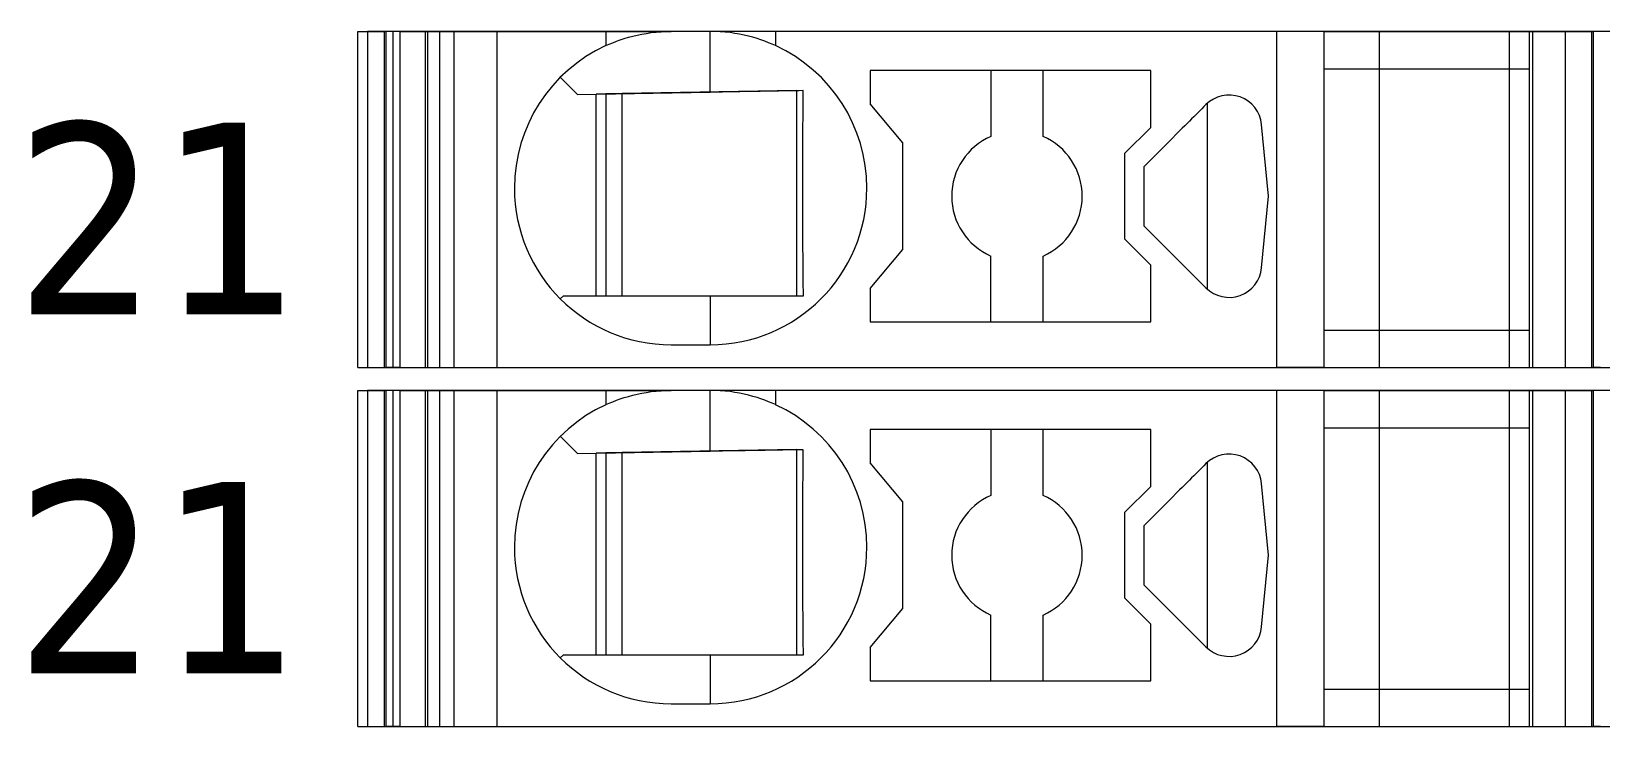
# Model space of a CAD drawing. Header units: millimetres. Extents: x 0 to 2100, y 0 to 1485.
# Drawn here: x 1201.85 to 1225.89, y 491.85 to 502.5 of the extents above; entities that cross this region are included whole.
import ezdxf
from ezdxf.enums import TextEntityAlignment as Align

# ---------------------------------------------------------------- set-up
doc = ezdxf.new("R2010")
doc.units = ezdxf.units.MM
for name, color, linetype, lineweight in [('EPLAN309', 5, 'Continuous', 5), ('EPLAN493', 5, 'Continuous', 5), ('MAIN-1', 7, 'Continuous', 5), ('MAIN-2', 7, 'Continuous', 5)]:
    doc.layers.add(name, color=color, linetype=linetype, lineweight=lineweight)
doc.styles.add('Tahoma', font='')
doc.styles.get('Tahoma').set_extended_font_data('Tahoma')

# ---------------------------------------------------------------- blocks, each defined once
blk = doc.blocks.new('EPLSYM_LibrarySPECIAL_Symbol12_Variant0_Placement8_44')
at = {"layer": 'EPLAN309', "lineweight": 13, "ltscale": 20}
blk.add_lwpolyline([(0, -5.15), (68.15, -5.15), (68.15, 0), (0, 0)], close=True, dxfattribs=at)
at = {"layer": 'EPLAN493', "color": 5, "style": 'Tahoma'}
blk.add_attdef('17_20450', text='', height=2.93475, dxfattribs=at).set_placement((0, -27.293475), align=Align.MIDDLE_RIGHT)
blk = doc.blocks.new('EPLSYM_LibrarySPECIAL_Symbol12_Variant0_Placement8_45')
at = {"layer": 'EPLAN309', "lineweight": 13, "ltscale": 20}
blk.add_lwpolyline([(0, -5.15), (68.15, -5.15), (68.15, 0), (0, 0)], close=True, dxfattribs=at)
at = {"layer": 'EPLAN493', "color": 5, "style": 'Tahoma'}
blk.add_attdef('17_20450', text='', height=2.93475, dxfattribs=at).set_placement((0, -27.293475), align=Align.MIDDLE_RIGHT)

msp = doc.modelspace()

# ---------------------------------------------------------------- linework, layer by layer
at = {"layer": 'MAIN-1'}
for p, q in [((1206.85, 502.5), (1207.284, 502.5)), ((1206.85, 497.35), (1206.85, 502.5)), ((1207.393, 502.5), (1207.284, 502.5)), ((1207.284, 497.35), (1207.284, 502.5)), ((1207.501, 502.5), (1207.393, 502.5)), ((1207.393, 497.35), (1207.393, 502.5)), ((1207.501, 502.5), (1210.65, 502.5)), ((1207.501, 497.35), (1207.501, 502.5)), ((1210.65, 502.5), (1211.65, 502.5)), ((1210.65, 502.5), (1210.65, 502.282)), ((1210.702, 502.305), (1210.756, 502.327)), ((1210.756, 502.327), (1210.813, 502.349)), ((1210.813, 502.349), (1210.872, 502.37)), ((1210.872, 502.37), (1210.933, 502.39)), ((1210.933, 502.39), (1210.997, 502.409)), ((1210.997, 502.409), (1211.063, 502.427)), ((1211.063, 502.427), (1211.131, 502.443)), ((1211.131, 502.443), (1211.201, 502.458)), ((1211.201, 502.458), (1211.272, 502.47)), ((1211.272, 502.47), (1211.346, 502.481)), ((1211.346, 502.481), (1211.421, 502.489)), ((1211.421, 502.489), (1211.497, 502.495)), ((1211.497, 502.495), (1211.573, 502.499)), ((1211.573, 502.499), (1211.65, 502.5)), ((1212.25, 502.5), (1211.65, 502.5)), ((1212.327, 502.499), (1212.25, 502.5)), ((1213.25, 502.5), (1212.25, 502.5)), ((1212.25, 501.568), (1212.25, 502.5)), ((1212.403, 502.495), (1212.327, 502.499)), ((1212.479, 502.489), (1212.403, 502.495)), ((1212.554, 502.481), (1212.479, 502.489)), ((1212.628, 502.47), (1212.554, 502.481)), ((1212.699, 502.458), (1212.628, 502.47)), ((1212.769, 502.443), (1212.699, 502.458)), ((1212.837, 502.427), (1212.769, 502.443)), ((1212.903, 502.409), (1212.837, 502.427)), ((1212.967, 502.39), (1212.903, 502.409)), ((1213.028, 502.37), (1212.967, 502.39)), ((1213.087, 502.349), (1213.028, 502.37)), ((1213.144, 502.327), (1213.087, 502.349)), ((1213.198, 502.305), (1213.144, 502.327)), ((1220.932, 502.5), (1213.25, 502.5)), ((1213.25, 502.5), (1213.25, 502.282)), ((1221.65, 502.5), (1220.932, 502.5)), ((1220.932, 497.35), (1220.932, 502.5)), ((1221.65, 502.5), (1224.8, 502.5)), ((1221.65, 502.5), (1221.65, 497.35)), ((1224.8, 502.5), (1225.35, 502.5)), ((1224.8, 502.5), (1224.8, 497.35)), ((1225.35, 502.5), (1225.784, 502.5)), ((1225.35, 502.5), (1225.35, 497.35)), ((1225.893, 502.5), (1225.784, 502.5)), ((1225.784, 497.35), (1225.784, 502.5)), ((1210.65, 502.282), (1210.702, 502.305)), ((1213.25, 502.282), (1213.198, 502.305)), ((1214.7, 501.9), (1214.7, 501.389)), ((1219, 501.9), (1214.7, 501.9)), ((1216.55, 501.9), (1216.55, 500.892)), ((1217.35, 500.892), (1217.35, 501.9)), ((1219, 501.029), (1219, 501.9)), ((1221.65, 501.925), (1224.8, 501.925)), ((1209.953, 501.797), (1210.217, 501.533)), ((1213.16, 501.584), (1213.09, 501.582)), ((1213.229, 501.585), (1213.16, 501.584)), ((1213.297, 501.586), (1213.229, 501.585)), ((1213.363, 501.587), (1213.297, 501.586)), ((1213.428, 501.588), (1213.363, 501.587)), ((1213.491, 501.589), (1213.428, 501.588)), ((1213.554, 501.59), (1213.491, 501.589)), ((1213.615, 501.591), (1213.554, 501.59)), ((1213.579, 498.45), (1213.579, 501.591)), ((1213.676, 501.592), (1213.615, 501.591)), ((1213.676, 501.522), (1213.676, 501.592)), ((1210.217, 501.533), (1212.25, 501.568)), ((1210.5, 498.45), (1210.5, 501.538)), ((1210.65, 501.54), (1210.65, 498.45)), ((1210.9, 498.45), (1210.9, 501.545)), ((1212.345, 501.57), (1212.25, 501.568)), ((1212.438, 501.571), (1212.345, 501.57)), ((1212.53, 501.573), (1212.438, 501.571)), ((1212.618, 501.575), (1212.53, 501.573)), ((1212.703, 501.576), (1212.618, 501.575)), ((1212.786, 501.577), (1212.703, 501.576)), ((1212.865, 501.579), (1212.786, 501.577)), ((1212.943, 501.58), (1212.865, 501.579)), ((1213.017, 501.581), (1212.943, 501.58)), ((1213.09, 501.582), (1213.017, 501.581)), ((1213.673, 501.303), (1213.674, 501.377)), ((1213.674, 501.377), (1213.675, 501.45)), ((1213.675, 501.45), (1213.676, 501.522)), ((1215.2, 500.793), (1214.7, 501.389)), ((1219.815, 501.347), (1219.784, 501.316)), ((1219.846, 501.379), (1219.815, 501.347)), ((1219.867, 501.398), (1219.867, 498.552)), ((1213.671, 501.07), (1213.672, 501.149)), ((1213.672, 501.149), (1213.673, 501.227)), ((1213.673, 501.227), (1213.673, 501.303)), ((1219.594, 501.126), (1219.558, 501.09)), ((1219.627, 501.159), (1219.594, 501.126)), ((1219.658, 501.191), (1219.627, 501.159)), ((1219.69, 501.222), (1219.658, 501.191)), ((1219.721, 501.253), (1219.69, 501.222)), ((1219.752, 501.285), (1219.721, 501.253)), ((1219.784, 501.316), (1219.752, 501.285)), ((1213.669, 500.817), (1213.67, 500.904)), ((1213.67, 500.988), (1213.671, 501.07)), ((1213.67, 500.904), (1213.67, 500.988)), ((1218.6, 500.629), (1219, 501.029)), ((1219.402, 500.934), (1219.323, 500.856)), ((1219.443, 500.975), (1219.402, 500.934)), ((1219.483, 501.015), (1219.443, 500.975)), ((1219.521, 501.053), (1219.483, 501.015)), ((1219.558, 501.09), (1219.521, 501.053)), ((1220.802, 499.975), (1220.698, 501.072)), ((1213.668, 500.632), (1213.669, 500.726)), ((1213.668, 500.534), (1213.668, 500.632)), ((1213.669, 500.726), (1213.669, 500.817)), ((1215.2, 499.157), (1215.2, 500.793)), ((1218.6, 500.629), (1218.6, 499.321)), ((1219.158, 500.69), (1219.072, 500.604)), ((1219.242, 500.774), (1219.158, 500.69)), ((1219.323, 500.856), (1219.242, 500.774)), ((1213.667, 500.431), (1213.668, 500.534)), ((1213.667, 500.324), (1213.667, 500.431)), ((1218.986, 500.518), (1218.9, 500.432)), ((1218.9, 500.302), (1218.9, 500.432)), ((1219.072, 500.604), (1218.986, 500.518)), ((1213.667, 500.213), (1213.667, 500.324)), ((1213.667, 500.1), (1213.667, 500.213)), ((1218.9, 500.171), (1218.9, 500.302)), ((1218.9, 500.04), (1218.9, 500.171)), ((1213.667, 499.979), (1213.667, 500.1)), ((1213.667, 499.861), (1213.667, 499.979)), ((1218.9, 499.91), (1218.9, 500.04)), ((1218.9, 499.779), (1218.9, 499.91)), ((1220.698, 498.878), (1220.802, 499.975)), ((1213.667, 499.747), (1213.667, 499.861)), ((1213.668, 499.638), (1213.667, 499.747)), ((1218.9, 499.648), (1218.9, 499.779)), ((1213.668, 499.534), (1213.668, 499.638)), ((1213.669, 499.434), (1213.668, 499.534)), ((1213.669, 499.339), (1213.669, 499.434)), ((1218.9, 499.518), (1218.9, 499.648)), ((1218.9, 499.518), (1219.846, 498.571)), ((1213.67, 499.248), (1213.669, 499.339)), ((1213.671, 499.159), (1213.67, 499.248)), ((1219, 498.921), (1218.6, 499.321)), ((1213.672, 499.073), (1213.671, 499.159)), ((1213.672, 498.99), (1213.672, 499.073)), ((1213.673, 498.908), (1213.672, 498.99)), ((1214.7, 498.561), (1215.2, 499.157)), ((1216.55, 498.05), (1216.55, 499.058)), ((1217.35, 498.05), (1217.35, 499.058)), ((1213.674, 498.829), (1213.673, 498.908)), ((1213.675, 498.75), (1213.674, 498.829)), ((1213.676, 498.674), (1213.675, 498.75)), ((1219, 498.05), (1219, 498.921)), ((1213.676, 498.598), (1213.676, 498.674)), ((1213.677, 498.524), (1213.676, 498.598)), ((1213.678, 498.45), (1213.677, 498.524)), ((1214.7, 498.561), (1214.7, 498.05)), ((1210, 498.45), (1209.953, 498.403)), ((1210, 498.45), (1212.25, 498.45)), ((1212.25, 498.45), (1212.342, 498.45)), ((1212.25, 498.45), (1212.25, 497.7)), ((1212.342, 498.45), (1212.433, 498.45)), ((1212.433, 498.45), (1212.523, 498.45)), ((1212.523, 498.45), (1212.61, 498.45)), ((1212.61, 498.45), (1212.695, 498.45)), ((1212.695, 498.45), (1212.778, 498.45)), ((1212.778, 498.45), (1212.858, 498.45)), ((1212.858, 498.45), (1212.936, 498.45)), ((1212.936, 498.45), (1213.011, 498.45)), ((1213.011, 498.45), (1213.085, 498.45)), ((1213.085, 498.45), (1213.157, 498.45)), ((1213.157, 498.45), (1213.226, 498.45)), ((1213.226, 498.45), (1213.295, 498.45)), ((1213.295, 498.45), (1213.361, 498.45)), ((1213.361, 498.45), (1213.427, 498.45)), ((1213.427, 498.45), (1213.491, 498.45)), ((1213.491, 498.45), (1213.555, 498.45)), ((1213.555, 498.45), (1213.617, 498.45)), ((1213.617, 498.45), (1213.678, 498.45)), ((1214.7, 498.05), (1219, 498.05)), ((1221.65, 497.925), (1224.8, 497.925)), ((1211.65, 497.7), (1212.25, 497.7)), ((1206.85, 497.35), (1207.284, 497.35)), ((1207.393, 497.35), (1207.284, 497.35)), ((1207.501, 497.35), (1207.393, 497.35)), ((1207.501, 497.35), (1220.932, 497.35)), ((1221.65, 497.35), (1220.932, 497.35)), ((1221.65, 497.35), (1224.8, 497.35)), ((1224.8, 497.35), (1225.35, 497.35)), ((1225.35, 497.35), (1225.784, 497.35)), ((1225.893, 497.35), (1225.784, 497.35)), ((1206.85, 497), (1207.284, 497)), ((1206.85, 491.85), (1206.85, 497)), ((1207.393, 497), (1207.284, 497)), ((1207.284, 491.85), (1207.284, 497)), ((1207.501, 497), (1207.393, 497)), ((1207.393, 491.85), (1207.393, 497)), ((1207.501, 497), (1210.65, 497)), ((1207.501, 491.85), (1207.501, 497)), ((1210.65, 497), (1211.65, 497)), ((1210.65, 497), (1210.65, 496.782)), ((1210.65, 496.782), (1210.702, 496.805)), ((1210.702, 496.805), (1210.756, 496.827)), ((1210.756, 496.827), (1210.813, 496.849)), ((1210.813, 496.849), (1210.872, 496.87)), ((1210.872, 496.87), (1210.933, 496.89)), ((1210.933, 496.89), (1210.997, 496.909)), ((1210.997, 496.909), (1211.063, 496.927)), ((1211.063, 496.927), (1211.131, 496.943)), ((1211.131, 496.943), (1211.201, 496.958)), ((1211.201, 496.958), (1211.272, 496.97)), ((1211.272, 496.97), (1211.346, 496.981)), ((1211.346, 496.981), (1211.421, 496.989)), ((1211.421, 496.989), (1211.497, 496.995)), ((1211.497, 496.995), (1211.573, 496.999)), ((1211.573, 496.999), (1211.65, 497)), ((1212.25, 497), (1211.65, 497)), ((1212.327, 496.999), (1212.25, 497)), ((1213.25, 497), (1212.25, 497)), ((1212.25, 496.068), (1212.25, 497)), ((1212.403, 496.995), (1212.327, 496.999)), ((1212.479, 496.989), (1212.403, 496.995)), ((1212.554, 496.981), (1212.479, 496.989)), ((1212.628, 496.97), (1212.554, 496.981)), ((1212.699, 496.958), (1212.628, 496.97)), ((1212.769, 496.943), (1212.699, 496.958)), ((1212.837, 496.927), (1212.769, 496.943)), ((1212.903, 496.909), (1212.837, 496.927)), ((1212.967, 496.89), (1212.903, 496.909)), ((1213.028, 496.87), (1212.967, 496.89)), ((1213.087, 496.849), (1213.028, 496.87)), ((1213.144, 496.827), (1213.087, 496.849)), ((1213.198, 496.805), (1213.144, 496.827)), ((1213.25, 496.782), (1213.198, 496.805)), ((1220.932, 497), (1213.25, 497)), ((1213.25, 497), (1213.25, 496.782)), ((1221.65, 497), (1220.932, 497)), ((1220.932, 491.85), (1220.932, 497)), ((1221.65, 497), (1224.8, 497)), ((1221.65, 497), (1221.65, 491.85)), ((1224.8, 497), (1225.35, 497)), ((1224.8, 497), (1224.8, 491.85)), ((1225.35, 497), (1225.784, 497)), ((1225.35, 497), (1225.35, 491.85)), ((1225.893, 497), (1225.784, 497)), ((1225.784, 491.85), (1225.784, 497)), ((1209.953, 496.297), (1210.217, 496.033)), ((1214.7, 496.4), (1214.7, 495.889)), ((1219, 496.4), (1214.7, 496.4)), ((1216.55, 496.4), (1216.55, 495.392)), ((1217.35, 495.392), (1217.35, 496.4)), ((1219, 495.529), (1219, 496.4)), ((1221.65, 496.425), (1224.8, 496.425)), ((1210.217, 496.033), (1212.25, 496.068)), ((1212.345, 496.07), (1212.25, 496.068)), ((1212.438, 496.071), (1212.345, 496.07)), ((1212.53, 496.073), (1212.438, 496.071)), ((1212.618, 496.075), (1212.53, 496.073)), ((1212.703, 496.076), (1212.618, 496.075)), ((1212.786, 496.077), (1212.703, 496.076)), ((1212.865, 496.079), (1212.786, 496.077)), ((1212.943, 496.08), (1212.865, 496.079)), ((1213.017, 496.081), (1212.943, 496.08)), ((1213.09, 496.082), (1213.017, 496.081)), ((1213.16, 496.084), (1213.09, 496.082)), ((1213.229, 496.085), (1213.16, 496.084)), ((1213.297, 496.086), (1213.229, 496.085)), ((1213.363, 496.087), (1213.297, 496.086)), ((1213.428, 496.088), (1213.363, 496.087)), ((1213.491, 496.089), (1213.428, 496.088)), ((1213.554, 496.09), (1213.491, 496.089)), ((1213.615, 496.091), (1213.554, 496.09)), ((1213.579, 492.95), (1213.579, 496.091)), ((1213.676, 496.092), (1213.615, 496.091)), ((1213.676, 496.022), (1213.676, 496.092)), ((1210.5, 492.95), (1210.5, 496.038)), ((1210.65, 496.04), (1210.65, 492.95)), ((1210.9, 492.95), (1210.9, 496.045)), ((1213.673, 495.803), (1213.674, 495.877)), ((1213.674, 495.877), (1213.675, 495.95)), ((1213.675, 495.95), (1213.676, 496.022)), ((1215.2, 495.293), (1214.7, 495.889)), ((1219.784, 495.816), (1219.752, 495.785)), ((1219.815, 495.847), (1219.784, 495.816)), ((1219.846, 495.879), (1219.815, 495.847)), ((1219.867, 495.898), (1219.867, 493.052)), ((1213.671, 495.57), (1213.672, 495.649)), ((1213.672, 495.649), (1213.673, 495.727)), ((1213.673, 495.727), (1213.673, 495.803)), ((1219.558, 495.59), (1219.521, 495.553)), ((1219.594, 495.626), (1219.558, 495.59)), ((1219.627, 495.659), (1219.594, 495.626)), ((1219.658, 495.691), (1219.627, 495.659)), ((1219.69, 495.722), (1219.658, 495.691)), ((1219.721, 495.753), (1219.69, 495.722)), ((1219.752, 495.785), (1219.721, 495.753)), ((1220.802, 494.475), (1220.698, 495.572)), ((1213.669, 495.317), (1213.67, 495.404)), ((1213.67, 495.488), (1213.671, 495.57)), ((1213.67, 495.404), (1213.67, 495.488)), ((1218.6, 495.129), (1219, 495.529)), ((1219.323, 495.356), (1219.242, 495.274)), ((1219.402, 495.434), (1219.323, 495.356)), ((1219.443, 495.475), (1219.402, 495.434)), ((1219.483, 495.515), (1219.443, 495.475)), ((1219.521, 495.553), (1219.483, 495.515)), ((1213.668, 495.132), (1213.669, 495.226)), ((1213.668, 495.034), (1213.668, 495.132)), ((1213.669, 495.226), (1213.669, 495.317)), ((1215.2, 493.657), (1215.2, 495.293)), ((1218.6, 495.129), (1218.6, 493.821)), ((1219.072, 495.104), (1218.986, 495.018)), ((1219.158, 495.19), (1219.072, 495.104)), ((1219.242, 495.274), (1219.158, 495.19)), ((1213.667, 494.931), (1213.668, 495.034)), ((1213.667, 494.824), (1213.667, 494.931)), ((1218.986, 495.018), (1218.9, 494.932)), ((1218.9, 494.802), (1218.9, 494.932)), ((1213.667, 494.713), (1213.667, 494.824)), ((1213.667, 494.6), (1213.667, 494.713)), ((1218.9, 494.671), (1218.9, 494.802)), ((1218.9, 494.54), (1218.9, 494.671)), ((1213.667, 494.479), (1213.667, 494.6)), ((1213.667, 494.361), (1213.667, 494.479)), ((1218.9, 494.41), (1218.9, 494.54)), ((1218.9, 494.279), (1218.9, 494.41)), ((1220.698, 493.378), (1220.802, 494.475)), ((1213.667, 494.247), (1213.667, 494.361)), ((1213.668, 494.138), (1213.667, 494.247)), ((1213.668, 494.034), (1213.668, 494.138)), ((1218.9, 494.148), (1218.9, 494.279)), ((1218.9, 494.018), (1218.9, 494.148)), ((1213.669, 493.934), (1213.668, 494.034)), ((1213.669, 493.839), (1213.669, 493.934)), ((1218.9, 494.018), (1219.846, 493.071)), ((1213.67, 493.748), (1213.669, 493.839)), ((1213.671, 493.659), (1213.67, 493.748)), ((1213.672, 493.573), (1213.671, 493.659)), ((1214.7, 493.061), (1215.2, 493.657)), ((1219, 493.421), (1218.6, 493.821)), ((1213.672, 493.49), (1213.672, 493.573)), ((1213.673, 493.408), (1213.672, 493.49)), ((1213.674, 493.329), (1213.673, 493.408)), ((1216.55, 492.55), (1216.55, 493.558)), ((1217.35, 492.55), (1217.35, 493.558)), ((1219, 492.55), (1219, 493.421)), ((1213.675, 493.25), (1213.674, 493.329)), ((1213.676, 493.174), (1213.675, 493.25)), ((1213.676, 493.098), (1213.676, 493.174)), ((1210, 492.95), (1209.953, 492.903)), ((1210, 492.95), (1212.25, 492.95)), ((1212.25, 492.95), (1212.342, 492.95)), ((1212.25, 492.95), (1212.25, 492.2)), ((1212.342, 492.95), (1212.433, 492.95)), ((1212.433, 492.95), (1212.523, 492.95)), ((1212.523, 492.95), (1212.61, 492.95)), ((1212.61, 492.95), (1212.695, 492.95)), ((1212.695, 492.95), (1212.778, 492.95)), ((1212.778, 492.95), (1212.858, 492.95)), ((1212.858, 492.95), (1212.936, 492.95)), ((1212.936, 492.95), (1213.011, 492.95)), ((1213.011, 492.95), (1213.085, 492.95)), ((1213.085, 492.95), (1213.157, 492.95)), ((1213.157, 492.95), (1213.226, 492.95)), ((1213.226, 492.95), (1213.295, 492.95)), ((1213.295, 492.95), (1213.361, 492.95)), ((1213.361, 492.95), (1213.427, 492.95)), ((1213.427, 492.95), (1213.491, 492.95)), ((1213.491, 492.95), (1213.555, 492.95)), ((1213.555, 492.95), (1213.617, 492.95)), ((1213.617, 492.95), (1213.678, 492.95)), ((1213.677, 493.024), (1213.676, 493.098)), ((1213.678, 492.95), (1213.677, 493.024)), ((1214.7, 493.061), (1214.7, 492.55)), ((1214.7, 492.55), (1219, 492.55)), ((1221.65, 492.425), (1224.8, 492.425)), ((1211.65, 492.2), (1212.25, 492.2)), ((1206.85, 491.85), (1207.284, 491.85)), ((1207.393, 491.85), (1207.284, 491.85)), ((1207.501, 491.85), (1207.393, 491.85)), ((1207.501, 491.85), (1220.932, 491.85)), ((1221.65, 491.85), (1220.932, 491.85)), ((1221.65, 491.85), (1224.8, 491.85)), ((1224.8, 491.85), (1225.35, 491.85)), ((1225.35, 491.85), (1225.784, 491.85)), ((1225.893, 491.85), (1225.784, 491.85))]:
    msp.add_line(p, q, dxfattribs=at)
for centre, radius, start, end in [((1211.65, 500.1), 2.4, 114.6244, 180), ((1212.25, 500.1), 2.4, 0, 65.3756), ((1220.2, 501.025), 0.5, 5.4404, 135), ((1216.95, 499.975), 1, 113.5782, 180), ((1216.95, 499.975), 1, 0, 66.4218), ((1211.65, 500.1), 2.4, 180, 270), ((1212.25, 500.1), 2.4, 270, 0), ((1216.95, 499.975), 1, 180, 246.4218), ((1216.95, 499.975), 1, 293.5782, 0), ((1220.2, 498.925), 0.5, 225, 354.5596), ((1211.65, 494.6), 2.4, 114.6244, 180), ((1212.25, 494.6), 2.4, 0, 65.3756), ((1220.2, 495.525), 0.5, 5.4404, 135), ((1216.95, 494.475), 1, 113.5782, 180), ((1216.95, 494.475), 1, 0, 66.4218), ((1211.65, 494.6), 2.4, 180, 270), ((1212.25, 494.6), 2.4, 270, 0), ((1216.95, 494.475), 1, 180, 246.4218), ((1216.95, 494.475), 1, 293.5782, 0), ((1220.2, 493.425), 0.5, 225, 354.5596)]:
    msp.add_arc(centre, radius, start, end, dxfattribs=at)
at = {"layer": 'MAIN-2'}
for p, q in [((1207.256, 502.5), (1207.256, 497.35)), ((1207.889, 497.35), (1207.889, 502.5)), ((1207.917, 502.5), (1207.917, 497.35)), ((1208.102, 502.5), (1208.102, 497.35)), ((1208.32, 502.5), (1208.32, 497.35)), ((1208.981, 502.5), (1208.981, 497.35)), ((1222.506, 497.35), (1222.506, 502.5)), ((1224.491, 502.5), (1224.491, 497.35)), ((1224.85, 502.5), (1224.85, 497.35)), ((1225.756, 502.5), (1225.756, 497.35)), ((1210.9, 501.553), (1213.579, 501.6)), ((1213.579, 501.6), (1213.676, 501.592)), ((1213.579, 501.591), (1213.579, 501.6)), ((1210.217, 501.533), (1210.5, 501.538)), ((1210.65, 501.542), (1210.5, 501.539)), ((1210.5, 501.539), (1210.5, 501.538)), ((1210.5, 501.538), (1210.5, 501.538)), ((1210.9, 501.548), (1210.65, 501.543)), ((1210.65, 501.542), (1210.65, 501.543)), ((1210.65, 501.542), (1210.65, 501.54)), ((1210.9, 501.548), (1210.9, 501.553)), ((1210.9, 501.545), (1210.9, 501.548)), ((1210.65, 498.45), (1210.65, 498.45)), ((1210.9, 498.45), (1210.9, 498.45)), ((1207.256, 497), (1207.256, 491.85)), ((1207.889, 491.85), (1207.889, 497)), ((1207.917, 497), (1207.917, 491.85)), ((1208.102, 497), (1208.102, 491.85)), ((1208.32, 497), (1208.32, 491.85)), ((1208.981, 497), (1208.981, 491.85)), ((1222.506, 491.85), (1222.506, 497)), ((1224.491, 497), (1224.491, 491.85)), ((1224.85, 497), (1224.85, 491.85)), ((1225.756, 497), (1225.756, 491.85)), ((1210.9, 496.053), (1213.579, 496.1)), ((1213.579, 496.1), (1213.676, 496.092)), ((1213.579, 496.091), (1213.579, 496.1)), ((1210.217, 496.033), (1210.5, 496.038)), ((1210.65, 496.042), (1210.5, 496.039)), ((1210.5, 496.039), (1210.5, 496.038)), ((1210.5, 496.038), (1210.5, 496.038)), ((1210.9, 496.048), (1210.65, 496.043)), ((1210.65, 496.042), (1210.65, 496.043)), ((1210.65, 496.042), (1210.65, 496.04)), ((1210.9, 496.048), (1210.9, 496.053)), ((1210.9, 496.045), (1210.9, 496.048)), ((1210.65, 492.95), (1210.65, 492.95)), ((1210.9, 492.95), (1210.9, 492.95))]:
    msp.add_line(p, q, dxfattribs=at)

# ---------------------------------------------------------------- block references
ref = msp.add_blockref('EPLSYM_LibrarySPECIAL_Symbol12_Variant0_Placement8_44', (1207, 502.5))
ref.add_attrib('17_20450', '21', dxfattribs={"layer": 'EPLAN493', "color": 5, "height": 2.9348, "style": 'Tahoma'}).set_placement((1206, 499.632), align=Align.MIDDLE_RIGHT)
ref = msp.add_blockref('EPLSYM_LibrarySPECIAL_Symbol12_Variant0_Placement8_45', (1207, 497))
ref.add_attrib('17_20450', '21', dxfattribs={"layer": 'EPLAN493', "color": 5, "height": 2.9348, "style": 'Tahoma'}).set_placement((1206, 494.132), align=Align.MIDDLE_RIGHT)

doc.saveas('drawing.dxf')
